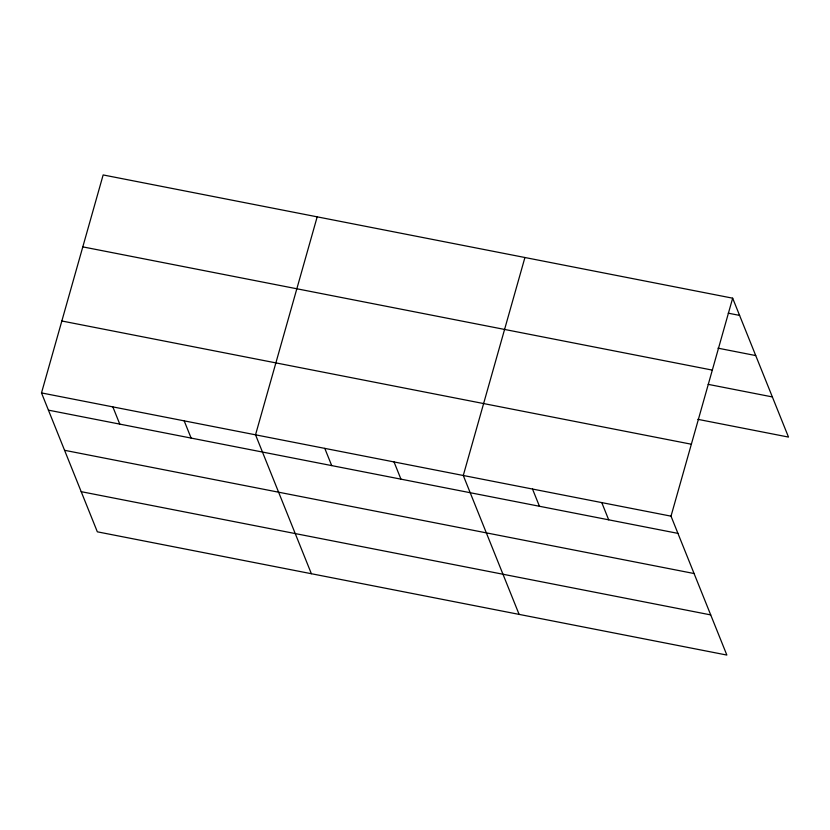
<?xml version="1.0" encoding="UTF-8"?>
<svg xmlns="http://www.w3.org/2000/svg" width="830" height="830" viewBox="0 0 830 830"><rect width="100%" height="100%" fill="white"/><g stroke="black" fill="none" stroke-linecap="round" stroke-linejoin="round"><path stroke-width="1.25" d="M732.662 298.178L671.014 516.156L726.852 655.057L97.338 531.823L41.5 392.922L103.148 174.943L732.662 298.178L788.5 437.078L697.854 419.337M317.185 216.848L255.536 434.816L311.375 573.717M524.923 257.507L463.275 475.486L519.113 614.387M728.252 313.18L739.582 315.4M717.96 348.164L755.725 355.562M82.803 246.873L712.316 370.107M708.146 384.352L772.357 396.927M61.845 320.992L691.359 444.226M41.5 392.922L671.014 516.156M48.42 410.145L677.934 533.379M64.564 450.296L694.077 573.53M81.195 491.671L710.708 614.905M601.771 502.596L608.691 519.819M532.518 489.046L539.448 506.269M394.032 461.937L400.952 479.159M324.779 448.376L331.71 465.599M184.187 420.852L191.118 438.074M112.849 406.887L119.769 424.109"/></g></svg>
